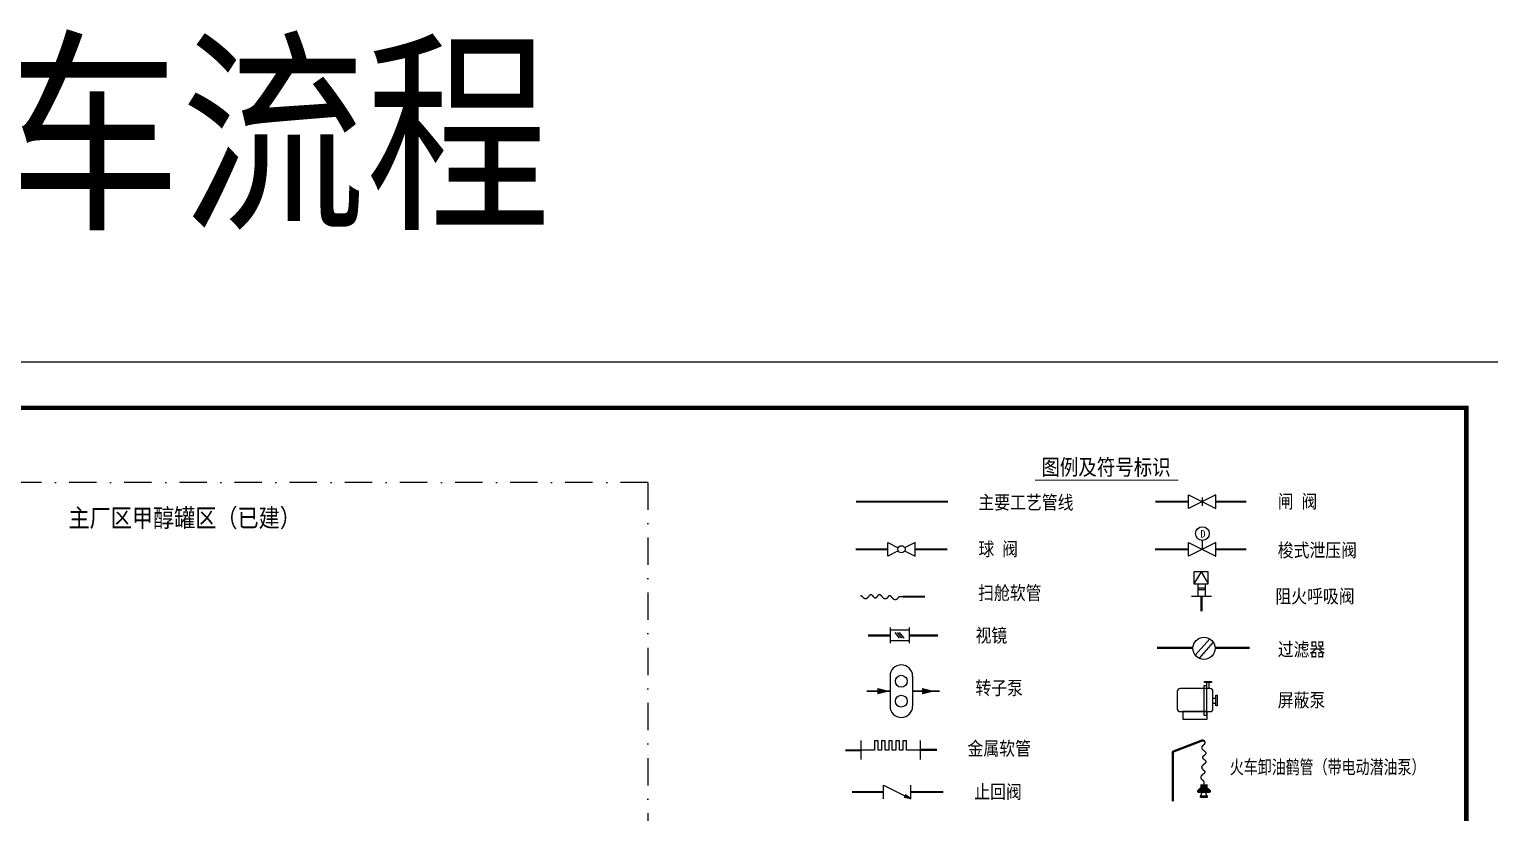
# Model space of a CAD drawing. Header units: millimetres. Extents: x 36820 to 41163, y -3485 to -2358.
# Drawn here: x 39107.6 to 39428.2, y -2870.7 to -2698.7 of the extents above; entities that cross this region are included whole.
import ezdxf
from ezdxf.enums import TextEntityAlignment as Align

# ---------------------------------------------------------------- set-up
doc = ezdxf.new("R2010")
doc.units = ezdxf.units.MM
doc.header["$LTSCALE"] = 6
doc.linetypes.add('DASHDOT', pattern=[1, 0.5, -0.25, 0, -0.25])
for name, color, linetype in [('bc', 7, 'Continuous'), ('BZC', 7, 'Continuous'), ('PUB_TITLE', 4, 'Continuous'), ('SBC', 6, 'Continuous')]:
    doc.layers.add(name, color=color, linetype=linetype)
doc.styles.add('HZ', font='', dxfattribs={"width": 0.8})
doc.styles.add('ST', font='')
doc.styles.get("Standard").update_dxf_attribs({"font": ''})
doc.styles.get('HZ').set_extended_font_data('NSimSun')
doc.styles.get('ST').set_extended_font_data('SimSun')
doc.styles.get('Standard').set_extended_font_data('NSimSun')

# ---------------------------------------------------------------- blocks, each defined once
blk = doc.blocks.new('火车鹤管')
at = {"layer": 'BZC'}
h = blk.add_hatch(dxfattribs=at)
h.set_pattern_fill('ANSI31', color=0, style=0)
h.set_pattern_definition([(45, (-1304.46096, 1370.54145), (-0.088388348, 0.088388348), [])])
h.paths.add_polyline_path([(195.28, 1219.59), (194.22, 1218.53), (197.07, 1218.53), (196.02, 1219.59)])
at = {"color": 0}
for p, q in [((195.28, 1219.59), (194.22, 1218.53)), ((194.22, 1218.53), (197.07, 1218.53)), ((194.86, 1219.89), (196.43, 1219.89)), ((194.86, 1219.59), (196.43, 1219.59)), ((196.02, 1219.59), (197.07, 1218.53)), ((194.46, 1218.22), (196.83, 1218.22)), ((194.86, 1217.46), (196.43, 1217.46)), ((194.86, 1217.15), (194.86, 1217.46)), ((194.86, 1217.15), (196.43, 1217.15)), ((195, 1217.46), (195.28, 1218.22)), ((196.3, 1217.46), (196.02, 1218.22)), ((196.43, 1217.15), (196.43, 1217.46))]:
    blk.add_line(p, q, dxfattribs=at)
blk.add_lwpolyline([(188.82, 1216.22, 0.5, 0.5, 0), (188.82, 1226.99, 0.5, 0.5, -0.310538), (188.95, 1227.18, 0.5, 0.5, 0), (195.18, 1229.57, 0.5, 0.3, -0.526091), (195.86, 1229.1, 0.3, 0.3, 0), (195.86, 1229.11, 0.3, 0.3, -0.236562), (195.66, 1228.71, 0.3, 0.3, 0), (195.66, 1228.71, 0.3, 0.3, 0.031038), (195.47, 1228.55, 0.3, 0.3, 0.108641), (195.23, 1228.19, 0.3, 0.3, 0.20612), (195.25, 1227.8, 0.3, 0.3, 0), (195.25, 1227.79, 0.3, 0.3, 0.076513), (195.34, 1227.66, 0.3, 0.3, 0), (195.46, 1227.53, 0.3, 0.3, 0.032397), (195.51, 1227.49, 0.3, 0.3, 0), (195.71, 1227.32, 0.3, 0.3, 0.001601), (195.71, 1227.31, 0.3, 0.3, 0), (195.9, 1227.16, 0.3, 0.3, -0.038407), (195.95, 1227.11, 0.3, 0.3, 0), (195.99, 1227.06, 0.3, 0.3, -0.119304), (196.1, 1226.86, 0.3, 0.3, 0), (196.1, 1226.88, 0.3, 0.3, -0.149372), (196.09, 1226.76, 0.3, 0.3, 0), (196.07, 1226.71, 0.3, 0.3, -0.088869), (196.04, 1226.64, 0.3, 0.3, 0), (195.95, 1226.54, 0.3, 0.3, -0.040021), (195.93, 1226.52, 0.3, 0.3, 0), (195.79, 1226.4, 0.3, 0.3, -0.012688), (195.78, 1226.39, 0.3, 0.3, 0), (195.62, 1226.27, 0.3, 0.3, 0.008619), (195.62, 1226.26, 0.3, 0.3, 0), (195.48, 1226.14, 0.3, 0.3, 0.037773), (195.46, 1226.12, 0.3, 0.3, 0), (195.38, 1226.04, 0.3, 0.3, 0.245265), (195.34, 1225.86, 0.3, 0.3, 0.138458), (195.47, 1225.62, 0.3, 0.3, 0.017922), (195.48, 1225.61, 0.3, 0.3, 0), (195.62, 1225.5, 0.3, 0.3, 0.008545), (195.62, 1225.49, 0.3, 0.3, 0), (195.78, 1225.36, 0.3, 0.3, -0.012577), (195.79, 1225.36, 0.3, 0.3, 0), (195.93, 1225.23, 0.3, 0.3, -0.039668), (195.95, 1225.21, 0.3, 0.3, 0), (196.04, 1225.11, 0.3, 0.3, -0.088206), (196.07, 1225.05, 0.3, 0.3, 0), (196.09, 1224.99, 0.3, 0.3, -0.149265), (196.1, 1224.87, 0.3, 0.3, 0), (196.09, 1224.83, 0.3, 0.3, -0.120103), (196.04, 1224.74, 0.3, 0.3, 0), (195.94, 1224.63, 0.3, 0.3, -0.038422), (195.92, 1224.61, 0.3, 0.3, 0), (195.71, 1224.44, 0.3, 0.3, 0.002187), (195.71, 1224.44, 0.3, 0.3, 0), (195.49, 1224.26, 0.3, 0.3, 0.033429), (195.47, 1224.24, 0.3, 0.3, 0), (195.31, 1224.06, 0.3, 0.3, 0.077365), (195.27, 1224.01, 0.3, 0.3, 0), (195.2, 1223.84, 0.3, 0.3, 0.131169), (195.18, 1223.74, 0.3, 0.3, 0), (195.19, 1223.57, 0.3, 0.3, 0.128053), (195.23, 1223.48, 0.3, 0.3, 0), (195.39, 1223.24, 0.3, 0.3, 0.077305), (195.43, 1223.19, 0.3, 0.3, 0), (195.75, 1222.94, 0.3, 0.3, -0.142603), (195.91, 1222.71, 0.3, 0.3, 0), (195.88, 1222.79, 0.3, 0.3, -0.149265), (195.89, 1222.68, 0.3, 0.3, 0), (195.88, 1222.63, 0.3, 0.3, -0.120103), (195.83, 1222.55, 0.3, 0.3, 0), (195.73, 1222.43, 0.3, 0.3, -0.038422), (195.71, 1222.41, 0.3, 0.3, 0), (195.51, 1222.24, 0.3, 0.3, 0.002187), (195.5, 1222.24, 0.3, 0.3, 0), (195.28, 1222.06, 0.3, 0.3, 0.033429), (195.26, 1222.04, 0.3, 0.3, 0), (195.1, 1221.86, 0.3, 0.3, 0.077365), (195.06, 1221.81, 0.3, 0.3, 0), (194.99, 1221.64, 0.3, 0.3, 0.131169), (194.97, 1221.54, 0.3, 0.3, 0), (194.98, 1221.37, 0.3, 0.3, 0.128053), (195.02, 1221.28, 0.3, 0.3, 0), (195.18, 1221.04, 0.3, 0.3, 0.077305), (195.22, 1220.99, 0.3, 0.3, 0), (195.46, 1220.81, 0.3, 0.3, -0.230172), (195.65, 1220.42, 0.3, 0.3, 0), (195.65, 1219.89, 0.3, 0.3, 0)], format="xyseb", dxfattribs=at)
for centre, start, end in [((194.46, 1218.47), 167.7681, 269.0854), ((196.83, 1218.47), 270.9146, 12.2319)]:
    blk.add_arc(centre, 0.25, start, end, dxfattribs=at)
blk = doc.blocks.new('F15')
for p, q in [((-2.5, 1.25), (-0.59, 0.3)), ((-2.5, -1.25), (-2.5, 1.25)), ((2.5, 1.25), (0.59, 0.3)), ((2.5, -1.25), (2.5, 1.25)), ((-0.59, -0.3), (-2.5, -1.25)), ((0.59, -0.3), (2.5, -1.25))]:
    blk.add_line(p, q)
blk.add_circle((0, 0), 0.661)
blk = doc.blocks.new('F9')
for p, q in [((2.5, 1.25), (-2.5, -1.25)), ((-2.5, 1.25), (2.5, -1.25)), ((-2.5, -1.25), (-2.5, 1.25)), ((2.5, -1.25), (2.5, 1.25))]:
    blk.add_line(p, q)
blk = doc.blocks.new('A$C23A123CB')
for p, q in [((8.56, 7.96), (0.75, 7.96)), ((2.83, 7.96), (1.85, 7.96)), ((7.69, 8.66), (6.92, 8.66)), ((6.92, 8.66), (6.92, 0.98)), ((7.07, 9.56), (7.07, 9.79)), ((7.07, 9.79), (8.93, 9.79)), ((8.93, 9.56), (7.07, 9.56)), ((7.69, 7.96), (7.69, 9.56)), ((7.69, 0.98), (7.69, 8.66)), ((8.33, 7.96), (8.33, 9.56)), ((8.93, 9.79), (8.93, 9.56)), ((0, 7.21), (0, 2.69)), ((9.31, 2.69), (9.31, 7.21)), ((9.31, 5.45), (10.07, 5.45)), ((9.31, 4.2), (10.07, 4.2)), ((10.07, 3.43), (10.07, 6.22)), ((10.07, 6.22), (10.41, 6.22)), ((10.41, 6.22), (10.41, 3.43)), ((0.75, 1.94), (8.56, 1.94)), ((7.8, 1.94), (1.47, 1.94)), ((1.47, 1.94), (1.47, 0)), ((6.92, 0.98), (7.69, 0.98)), ((7.8, 0), (7.8, 1.94)), ((10.41, 3.43), (10.07, 3.43)), ((1.47, 0), (7.8, 0))]:
    blk.add_line(p, q)
for centre, start, end in [((0.75, 7.21), 90, 180), ((8.56, 7.21), 0, 90), ((0.75, 2.69), 180, 270), ((8.56, 2.69), 270, 0)]:
    blk.add_arc(centre, 0.75, start, end)

msp = doc.modelspace()

# ---------------------------------------------------------------- linework, layer by layer
at = {"color": 7}
for p, q in [((39296.689, -2833.495), (39296.689, -2830.024)), ((39300.739, -2830.602), (39296.689, -2830.602)), ((39300.739, -2830.024), (39300.739, -2833.495)), ((39300.739, -2832.916), (39296.689, -2832.916)), ((39298.67, -2832.382), (39297.698, -2831.104)), ((39299.155, -2832.382), (39298.184, -2831.104)), ((39299.641, -2832.382), (39298.67, -2831.104)), ((39295.148, -2867.627), (39295.148, -2864.627)), ((39295.148, -2864.627), (39301.148, -2867.627)), ((39301.148, -2867.627), (39301.148, -2864.627))]:
    msp.add_line(p, q, dxfattribs=at)
for p, q in [((39296.559, -2840.706), (39296.559, -2847.301)), ((39301.509, -2840.706), (39301.509, -2847.301))]:
    msp.add_line(p, q)
at = {"color": 7, "ltscale": 100}
msp.add_line((39293.155, -2856.979), (39290.164, -2856.979), dxfattribs=at)
at = {"color": 0}
for p, q in [((39299.934, -2866.729), (39299.663, -2867.353)), ((39301.148, -2867.627), (39299.663, -2867.353)), ((39301.148, -2867.627), (39299.934, -2866.729))]:
    msp.add_line(p, q, dxfattribs=at)
at = {"color": 0, "lineweight": 20}
msp.add_line((39301.148, -2867.627), (39300.296, -2867.257), dxfattribs=at)
at = {"color": 1}
msp.add_lwpolyline([(38802.086, -3068.821), (39433.086, -3068.821), (39433.086, -2771.821), (38802.086, -2771.821)], close=True, dxfattribs=at)
for points, const_width in [([(39328.346, -2797.696), (39359.875, -2797.696)], 0.23), ([(39296.559, -2844.003), (39291.436, -2844.003)], 0.35), ([(39301.509, -2844.003), (39307.448, -2844.003)], 0.35)]:
    msp.add_lwpolyline(points, dxfattribs=dict(const_width=const_width))
at = {"color": 7, "const_width": 0.5}
for points in [[(39289.074, -2802.406), (39309.286, -2802.406)], [(39354.771, -2802.406), (39362.105, -2802.406)], [(39368.105, -2802.406), (39374.804, -2802.406)], [(39296.064, -2812.869), (39289.038, -2812.869)], [(39309.17, -2812.869), (39302.064, -2812.869)], [(39354.754, -2812.869), (39362.089, -2812.869)], [(39368.089, -2812.869), (39374.787, -2812.869)], [(39290.915, -2866.127), (39295.148, -2866.127)], [(39301.148, -2866.127), (39308.238, -2866.127)]]:
    msp.add_lwpolyline(points, dxfattribs=at)
at = {"color": 0}
msp.add_lwpolyline([(39290.025, -2823.053, 0.316, 0.3, -0.0379426), (39290.1, -2823.047, 0.3, 0.3, 0), (39290.092, -2823.047, 0.3, 0.3, -0.2365615), (39290.492, -2823.248, 0.3, 0.3, 0), (39290.488, -2823.242, 0.3, 0.3, 0.0310381), (39290.648, -2823.431, 0.3, 0.3, 0.1086408), (39291.005, -2823.67, 0.3, 0.3, 0.2061202), (39291.401, -2823.656, 0.3, 0.3, 0), (39291.41, -2823.651, 0.3, 0.3, 0.0765131), (39291.536, -2823.566, 0.3, 0.3, 0), (39291.669, -2823.443, 0.3, 0.3, 0.0323966), (39291.714, -2823.397, 0.3, 0.3, 0), (39291.885, -2823.192, 0.3, 0.3, 0.0016007), (39291.887, -2823.189, 0.3, 0.3, 0), (39292.037, -2823.006, 0.3, 0.3, -0.0384067), (39292.09, -2822.951, 0.3, 0.3, 0), (39292.135, -2822.911, 0.3, 0.3, -0.1193037), (39292.343, -2822.8, 0.3, 0.3, 0), (39292.321, -2822.805, 0.3, 0.3, -0.1493723), (39292.438, -2822.81, 0.3, 0.3, 0), (39292.494, -2822.83, 0.3, 0.3, -0.0888694), (39292.555, -2822.865, 0.3, 0.3, 0), (39292.656, -2822.949, 0.3, 0.3, -0.0400206), (39292.679, -2822.972, 0.3, 0.3, 0), (39292.801, -2823.112, 0.3, 0.3, -0.0126876), (39292.808, -2823.12, 0.3, 0.3, 0), (39292.935, -2823.281, 0.3, 0.3, 0.0086193), (39292.939, -2823.286, 0.3, 0.3, 0), (39293.056, -2823.425, 0.3, 0.3, 0.0377728), (39293.077, -2823.447, 0.3, 0.3, 0), (39293.164, -2823.522, 0.3, 0.3, 0.2452653), (39293.343, -2823.566, 0.3, 0.3, 0.1384576), (39293.58, -2823.431, 0.3, 0.3, 0.0179216), (39293.589, -2823.421, 0.3, 0.3, 0), (39293.704, -2823.286, 0.3, 0.3, 0.0085446), (39293.708, -2823.281, 0.3, 0.3, 0), (39293.836, -2823.12, 0.3, 0.3, -0.0125773), (39293.843, -2823.112, 0.3, 0.3, 0), (39293.967, -2822.971, 0.3, 0.3, -0.0396681), (39293.989, -2822.949, 0.3, 0.3, 0), (39294.092, -2822.865, 0.3, 0.3, -0.0882057), (39294.153, -2822.83, 0.3, 0.3, 0), (39294.21, -2822.81, 0.3, 0.3, -0.149265), (39294.326, -2822.805, 0.3, 0.3, 0), (39294.374, -2822.818, 0.3, 0.3, -0.1201032), (39294.458, -2822.863, 0.3, 0.3, 0), (39294.573, -2822.966, 0.3, 0.3, -0.0384216), (39294.594, -2822.988, 0.3, 0.3, 0), (39294.758, -2823.19, 0.3, 0.3, 0.002187), (39294.759, -2823.191, 0.3, 0.3, 0), (39294.942, -2823.411, 0.3, 0.3, 0.0334294), (39294.961, -2823.43, 0.3, 0.3, 0), (39295.142, -2823.597, 0.3, 0.3, 0.0773653), (39295.193, -2823.632, 0.3, 0.3, 0), (39295.358, -2823.708, 0.3, 0.3, 0.1311695), (39295.46, -2823.726, 0.3, 0.3, 0), (39295.628, -2823.711, 0.3, 0.3, 0.1280529), (39295.723, -2823.678, 0.3, 0.3, 0), (39295.965, -2823.514, 0.3, 0.3, 0.0773053), (39296.01, -2823.472, 0.3, 0.3, 0), (39296.26, -2823.153, 0.3, 0.3, -0.1426026), (39296.487, -2822.99, 0.3, 0.3, 0), (39296.407, -2823.019, 0.3, 0.3, -0.149265), (39296.523, -2823.014, 0.3, 0.3, 0), (39296.571, -2823.026, 0.3, 0.3, -0.1201032), (39296.655, -2823.071, 0.3, 0.3, 0), (39296.77, -2823.174, 0.3, 0.3, -0.0384216), (39296.791, -2823.197, 0.3, 0.3, 0), (39296.955, -2823.398, 0.3, 0.3, 0.002187), (39296.956, -2823.399, 0.3, 0.3, 0), (39297.139, -2823.62, 0.3, 0.3, 0.0334294), (39297.158, -2823.639, 0.3, 0.3, 0), (39297.339, -2823.806, 0.3, 0.3, 0.0773653), (39297.39, -2823.84, 0.3, 0.3, 0), (39297.555, -2823.917, 0.3, 0.3, 0.1311695), (39297.657, -2823.934, 0.3, 0.3, 0), (39297.825, -2823.92, 0.3, 0.3, 0.1280529), (39297.92, -2823.886, 0.3, 0.3, 0), (39298.162, -2823.722, 0.3, 0.3, 0.0773053), (39298.207, -2823.68, 0.3, 0.3, 0), (39298.39, -2823.447, 0.3, 0.3, -0.230172), (39298.783, -2823.256, 0.3, 0.3, 0), (39299.307, -2823.256, 0.3, 0.3, 0)], format="xyseb", dxfattribs=at)
for points in [[(39296.559, -2844.003, 0, 1.4, 0), (39293.759, -2844.003, 0.7, 0.7, 0)], [(39306.409, -2844.002, 0, 1.4, 0), (39303.609, -2844.002, 0.7, 0.7, 0)]]:
    msp.add_lwpolyline(points, format="xyseb")
for centre in [(39299.034, -2841.816), (39299.034, -2846.191)]:
    msp.add_circle(centre, 1.298)
for centre, start, end in [((39299.034, -2840.706), 0, 180), ((39299.034, -2847.301), 180, 0)]:
    msp.add_arc(centre, 2.475, start, end)
msp.add_solid([(39299.934, -2866.729), (39299.663, -2867.353), (39301.148, -2867.627)], dxfattribs=at)
at = {"layer": 'bc', "color": 0}
for p, q in [((39364.836, -2817.826), (39363.254, -2820.432)), ((39364.836, -2817.826), (39366.418, -2820.432)), ((39364.089, -2820.432), (39364.089, -2823.178)), ((39365.753, -2820.432), (39365.753, -2823.178)), ((39362.718, -2823.178), (39367.125, -2823.178)), ((39365.753, -2821.408), (39364.089, -2821.408)), ((39365.753, -2821.77), (39364.089, -2821.77))]:
    msp.add_line(p, q, dxfattribs=at)
msp.add_lwpolyline([(39366.418, -2817.826), (39363.254, -2817.826), (39363.254, -2820.432), (39366.418, -2820.432)], close=True, dxfattribs=at)
at = {"layer": 'BZC', "linetype": 'DASHDOT', "ltscale": 2}
for q in [(38841.779, -2798.174), (39243.373, -3050.036)]:
    msp.add_line((39243.373, -2798.174), q, dxfattribs=at)
at = {"layer": 'BZC', "color": 7}
for p, q in [((39365.105, -2801.487), (39365.105, -2803.325)), ((39365.089, -2810.917), (39365.089, -2812.869))]:
    msp.add_line(p, q, dxfattribs=at)
at = {"layer": 'BZC', "color": 7, "const_width": 0.5}
msp.add_lwpolyline([(39288.205, -2866.127), (39295.148, -2866.127)], dxfattribs=at)
at = {"layer": 'BZC', "color": 7}
msp.add_circle((39365.142, -2809.418), 1.5, dxfattribs=at)
at = {"layer": 'PUB_TITLE', "color": 3, "const_width": 1}
msp.add_lwpolyline([(38827.086, -3058.821), (39423.086, -3058.821), (39423.086, -2781.821), (38827.086, -2781.821)], close=True, dxfattribs=at)
at = {"layer": 'SBC', "color": 7}
for p, q in [((39366.773, -2832.526), (39363.572, -2836.124)), ((39367.525, -2833.274), (39364.402, -2836.784)), ((39290.164, -2854.801), (39290.164, -2858.963)), ((39293.936, -2854.898), (39293.155, -2854.898)), ((39293.155, -2854.898), (39293.155, -2856.979)), ((39293.936, -2856.979), (39293.936, -2854.898)), ((39295.497, -2854.898), (39294.716, -2854.898)), ((39294.716, -2854.898), (39294.716, -2856.979)), ((39295.497, -2856.979), (39295.497, -2854.898)), ((39296.277, -2854.898), (39296.277, -2856.979)), ((39297.057, -2854.898), (39296.277, -2854.898)), ((39297.057, -2856.979), (39297.057, -2854.898)), ((39298.618, -2854.898), (39297.838, -2854.898)), ((39297.838, -2854.898), (39297.838, -2856.979)), ((39298.618, -2856.979), (39298.618, -2854.898)), ((39300.179, -2854.898), (39299.399, -2854.898)), ((39299.399, -2854.898), (39299.399, -2856.979)), ((39300.179, -2856.979), (39300.179, -2854.898)), ((39303.171, -2854.801), (39303.171, -2858.963)), ((39294.716, -2856.979), (39293.936, -2856.979)), ((39296.277, -2856.979), (39295.497, -2856.979)), ((39297.838, -2856.979), (39297.057, -2856.979)), ((39299.399, -2856.979), (39298.618, -2856.979)), ((39303.171, -2856.979), (39300.179, -2856.979)), ((39302.171, -2856.979), (39300.179, -2856.979))]:
    msp.add_line(p, q, dxfattribs=at)
at = {"layer": 'SBC', "color": 7, "const_width": 0.5}
for points in [[(39299.307, -2823.256), (39304.206, -2823.256)], [(39364.921, -2823.178), (39364.921, -2826.448)], [(39296.689, -2831.759), (39291.745, -2831.759)], [(39300.739, -2831.759), (39307.099, -2831.759)], [(39363.03, -2834.506), (39355.139, -2834.506)], [(39375.499, -2834.506), (39367.908, -2834.506)], [(39286.724, -2856.979), (39290.164, -2856.979)], [(39306.89, -2856.882), (39303.171, -2856.882)]]:
    msp.add_lwpolyline(points, dxfattribs=at)
at = {"layer": 'SBC', "color": 7}
msp.add_circle((39365.469, -2834.589), 2.441, dxfattribs=at)

# ---------------------------------------------------------------- block references
at = {"color": 7, "xscale": 1.200000002980232, "yscale": 1.199999988079071, "zscale": 1.199999999999999}
for name, p in [('F9', (39365.105, -2802.406)), ('F15', (39299.064, -2812.869)), ('F9', (39365.089, -2812.869))]:
    msp.add_blockref(name, p, dxfattribs=at)
at = {"color": 0, "xscale": 0.8400000000037835, "yscale": 0.8400000000004866, "zscale": 0.8400000000005092}
msp.add_blockref('A$C23A123CB', (39359.616, -2850.121), dxfattribs=at)
at = {"color": 7}
msp.add_blockref('火车鹤管', (39169.82, -4084.415), dxfattribs=at)

# ---------------------------------------------------------------- texts
at = {"style": 'ST', "width": 0.85}
for s, height, p in [('甲醇卸车流程', 35, (38978.58, -2739.071)), ('图例及符号标识', 3.5, (39329.767, -2796.584))]:
    msp.add_text(s, height=height, dxfattribs=at).set_placement(p)
at = {"color": 7, "style": 'ST', "width": 0.85}
for s, p in [('主要工艺管线', (39315.96, -2804.078)), ('闸 阀', (39381.664, -2803.862)), ('球 阀', (39315.96, -2814.293)), ('梭式泄压阀', (39381.664, -2814.568)), ('扫舱软管', (39315.894, -2823.93)), ('视镜', (39315.334, -2833.265)), ('过滤器', (39381.664, -2836.34)), ('转子泵', (39315.3, -2844.782)), ('屏蔽泵', (39381.664, -2847.468)), ('金属软管', (39313.563, -2858.07)), ('止回阀', (39315.044, -2867.583))]:
    msp.add_text(s, height=3, dxfattribs=at).set_placement(p)
at = {"lineweight": -3, "style": 'HZ', "width": 0.85}
msp.add_text('主厂区甲醇罐区（已建）', height=4, dxfattribs=at).set_placement((39116.23, -2807.978))
at = {"color": 0, "style": 'HZ', "width": 0.85}
msp.add_text('阻火呼吸阀', height=3, dxfattribs=at).set_placement((39381.148, -2824.665))
at = {"color": 7, "style": 'ST', "width": 0.75}
msp.add_text('火车卸油鹤管（带电动潜油泵）', height=3, dxfattribs=at).set_placement((39392.617, -2860.582), align=Align.MIDDLE)
at = {"layer": 'BZC', "color": 7}
msp.add_text('D', height=1.68, dxfattribs=at).set_placement((39364.68, -2810.314))

doc.saveas('drawing.dxf')
